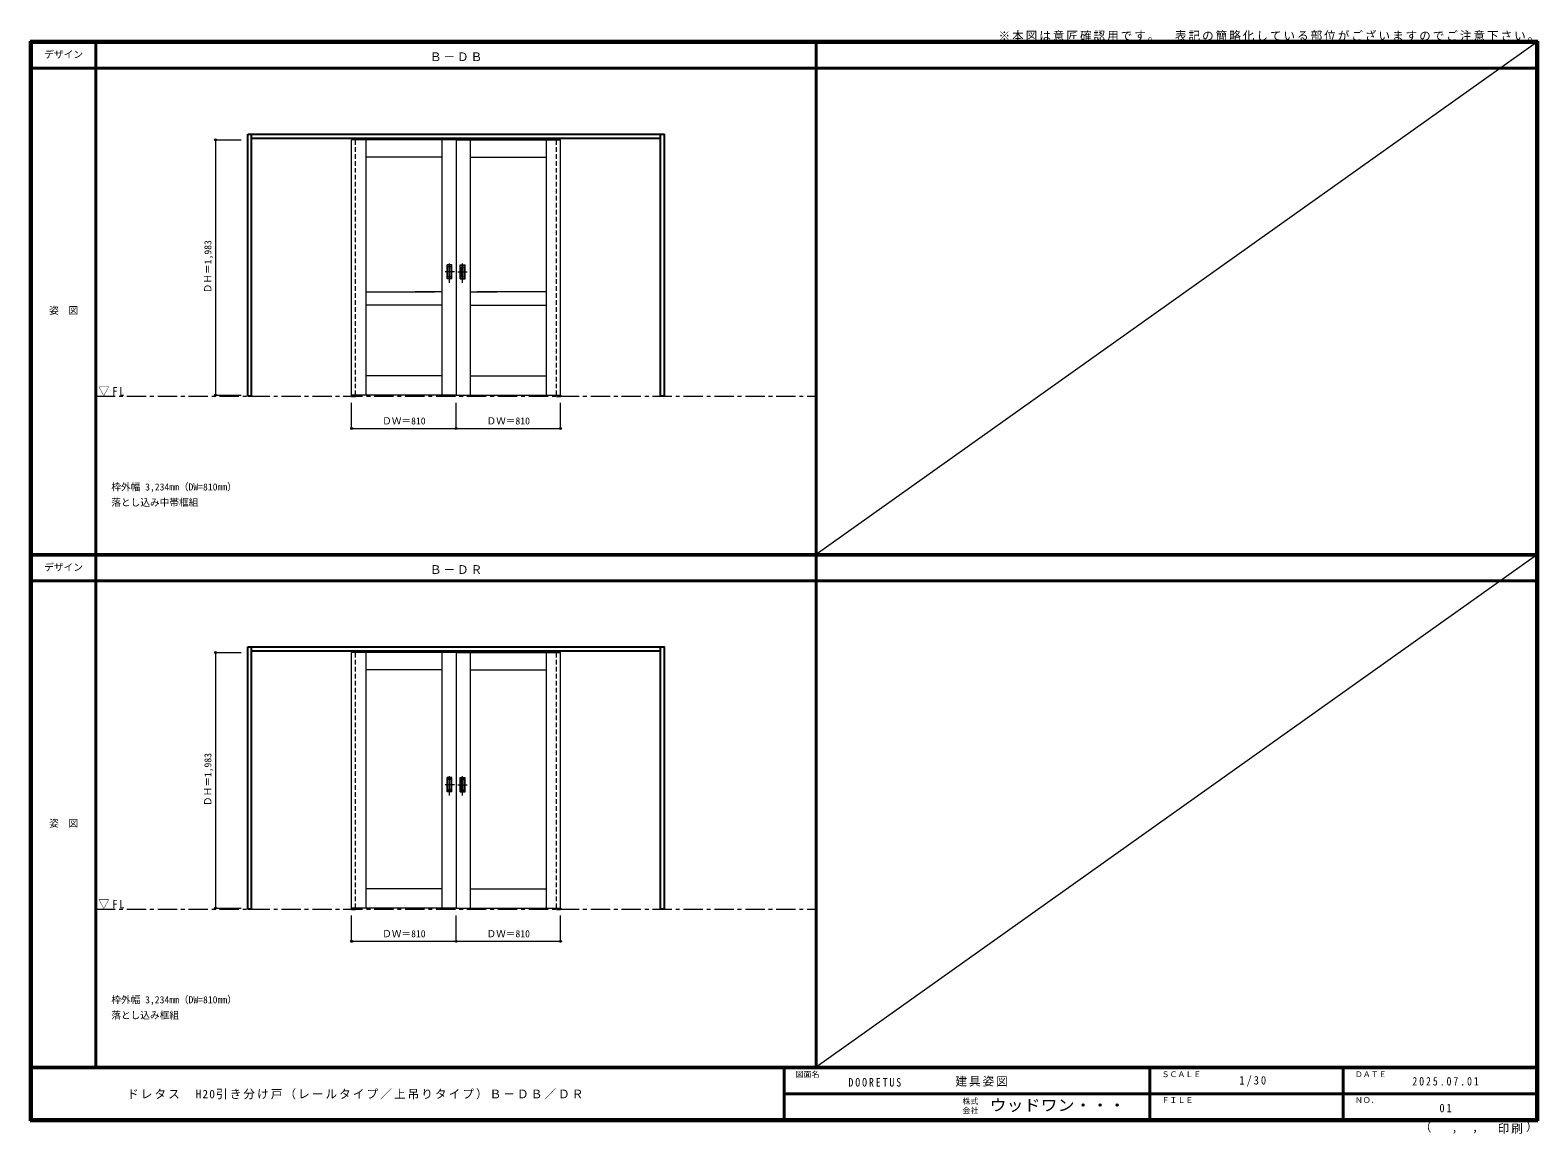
# Model space of a CAD drawing. Units: millimetres, scale not verified. Extents: x -6000 to 5700, y -4307 to 4260.
import ezdxf
from ezdxf.enums import TextEntityAlignment as Align

# ---------------------------------------------------------------- set-up
doc = ezdxf.new("R2010")
doc.units = ezdxf.units.MM
doc.header["$LTSCALE"] = 30
doc.header["$PDMODE"] = 32
doc.header["$PDSIZE"] = 15
doc.linetypes.add('CHAIN1', pattern=[8, 5, -1, 1, -1])
doc.linetypes.add('DASHED1', pattern=[1.8, 1.2, -0.6])
for name, color, linetype, lineweight in [('0-1_通り芯', 7, 'CHAIN1', 18), ('0-2_扉', 7, 'Continuous', 18), ('0-4_枠', 3, 'Continuous', 25), ('0-6_引手', 7, 'Continuous', 18), ('0-B_寸法', 7, 'Continuous', 9), ('F-1_枠', 6, 'Continuous', 40), ('F-A_文字', 7, 'Continuous', 18)]:
    doc.layers.add(name, color=color, linetype=linetype, lineweight=lineweight)
doc.layers.add('0-A_文字', color=7, linetype='Continuous')
doc.styles.add('ＭＳ ゴシック', font='')
doc.styles.get('ＭＳ ゴシック').set_extended_font_data('MS Gothic')

msp = doc.modelspace()

# ---------------------------------------------------------------- linework, layer by layer
at = {"layer": '0-1_通り芯'}
for p, q in [((-5490, 1418), (100, 1418)), ((-5490, -2562.5), (100, -2562.5))]:
    msp.add_line(p, q, dxfattribs=at)
at = {"layer": '0-2_扉', "color": 4, "linetype": 'DASHED1', "lineweight": 9}
for p, q in [((-3505, 1426), (-3505, 3423)), ((-3475, 1426), (-3475, 3423)), ((-2695, 3409.5), (-2695, 3405.5)), ((-2695, 3409.5), (-2695, 3405.5)), ((-1915, 1426), (-1915, 3423)), ((-1885, 1426), (-1885, 3423)), ((-3505, -2554.5), (-3505, -557.5)), ((-3475, -2554.5), (-3475, -557.5)), ((-2695, -571), (-2695, -575)), ((-2695, -571), (-2695, -575)), ((-1915, -2554.5), (-1915, -557.5)), ((-1885, -2554.5), (-1885, -557.5))]:
    msp.add_line(p, q, dxfattribs=at)
at = {"layer": '0-2_扉'}
for p, q in [((-2695, 3409.5), (-3505, 3409.5)), ((-3395, 3409.5), (-3395, 1426.5)), ((-2805, 3409.5), (-2805, 1426.5)), ((-2695, 3409.5), (-2695, 1426.5)), ((-2695, 3409.5), (-1885, 3409.5)), ((-2695, 3409.5), (-2695, 1426.5)), ((-2585, 3409.5), (-2585, 1426.5)), ((-1995, 3409.5), (-1995, 1426.5)), ((-2805, 3274.5), (-3395, 3274.5)), ((-2585, 3274.5), (-1995, 3274.5)), ((-3395, 2229.5), (-2858.5, 2229.5)), ((-2805, 2229.5), (-3012.5, 2229.5)), ((-2585, 2229.5), (-2377.5, 2229.5)), ((-1995, 2229.5), (-2531.5, 2229.5)), ((-2805, 2124.5), (-3395, 2124.5)), ((-2585, 2124.5), (-1995, 2124.5)), ((-2805, 1576.5), (-3395, 1576.5)), ((-2585, 1576.5), (-1995, 1576.5)), ((-2695, -571), (-3505, -571)), ((-3395, -571), (-3395, -2554)), ((-2805, -571), (-2805, -2554)), ((-2695, -571), (-2695, -2554)), ((-2695, -571), (-1885, -571)), ((-2695, -571), (-2695, -2554)), ((-2585, -571), (-2585, -2554)), ((-1995, -571), (-1995, -2554)), ((-2805, -706), (-3395, -706)), ((-2585, -706), (-1995, -706)), ((-2805, -2404), (-3395, -2404)), ((-2585, -2404), (-1995, -2404))]:
    msp.add_line(p, q, dxfattribs=at)
at = {"layer": '0-2_扉', "color": 3, "lineweight": 25}
for p, q in [((-3505, 1426.5), (-3505, 1418)), ((-3505, 1418), (-3475, 1418)), ((-3475, 1426.5), (-3475, 1418)), ((-1915, 1426.5), (-1915, 1418)), ((-1915, 1418), (-1885, 1418)), ((-1885, 1426.5), (-1885, 1418)), ((-3505, -2554), (-3505, -2562.5)), ((-3505, -2562.5), (-3475, -2562.5)), ((-3475, -2554), (-3475, -2562.5)), ((-1915, -2554), (-1915, -2562.5)), ((-1915, -2562.5), (-1885, -2562.5)), ((-1885, -2554), (-1885, -2562.5))]:
    msp.add_line(p, q, dxfattribs=at)
at = {"layer": '0-2_扉'}
for points in [[(-2695, 1426.5), (-3505, 1426.5), (-3505, 3409.5)], [(-2695, 1426.5), (-1885, 1426.5), (-1885, 3409.5)], [(-2695, -2554), (-3505, -2554), (-3505, -571)], [(-2695, -2554), (-1885, -2554), (-1885, -571)]]:
    msp.add_lwpolyline(points, dxfattribs=at)
at = {"layer": '0-4_枠'}
for p, q in [((-4312, 1418), (-4312, 3453)), ((-4312, 3453), (-1078, 3453)), ((-4282, 1418), (-4282, 3453)), ((-4282, 3423), (-1108, 3423)), ((-1108, 1418), (-1108, 3453)), ((-1078, 1418), (-1078, 3453)), ((-4282, 1418), (-4312, 1418)), ((-1078, 1418), (-1108, 1418)), ((-4312, -2562.5), (-4312, -527.5)), ((-4312, -527.5), (-1078, -527.5)), ((-4282, -2562.5), (-4282, -527.5)), ((-4282, -557.5), (-1108, -557.5)), ((-1108, -2562.5), (-1108, -527.5)), ((-1078, -2562.5), (-1078, -527.5)), ((-4282, -2562.5), (-4312, -2562.5)), ((-1078, -2562.5), (-1108, -2562.5))]:
    msp.add_line(p, q, dxfattribs=at)
at = {"layer": '0-6_引手', "linetype": 'CHAIN1'}
for p, q in [((-2746, 2298.77), (-2746, 2469.62)), ((-2644, 2298.77), (-2644, 2469.62)), ((-2707.93, 2384), (-2780.44, 2384)), ((-2682.07, 2384), (-2609.56, 2384)), ((-2746, -1681.73), (-2746, -1510.88)), ((-2644, -1681.73), (-2644, -1510.88)), ((-2707.93, -1596.5), (-2780.44, -1596.5)), ((-2682.07, -1596.5), (-2609.56, -1596.5))]:
    msp.add_line(p, q, dxfattribs=at)
at = {"layer": '0-6_引手'}
for p, q in [((-2727, 2439), (-2765, 2439)), ((-2765, 2329), (-2765, 2439)), ((-2733.5, 2423), (-2758.5, 2423)), ((-2758.5, 2345), (-2758.5, 2423)), ((-2733.5, 2345), (-2758.5, 2345)), ((-2733.5, 2345), (-2733.5, 2423)), ((-2727, 2329), (-2727, 2439)), ((-2663, 2439), (-2625, 2439)), ((-2663, 2329), (-2663, 2439)), ((-2656.5, 2423), (-2631.5, 2423)), ((-2656.5, 2345), (-2656.5, 2423)), ((-2656.5, 2345), (-2631.5, 2345)), ((-2631.5, 2345), (-2631.5, 2423)), ((-2625, 2329), (-2625, 2439)), ((-2727, 2329), (-2765, 2329)), ((-2663, 2329), (-2625, 2329)), ((-2727, -1541.5), (-2765, -1541.5)), ((-2765, -1651.5), (-2765, -1541.5)), ((-2733.5, -1557.5), (-2758.5, -1557.5)), ((-2758.5, -1635.5), (-2758.5, -1557.5)), ((-2733.5, -1635.5), (-2758.5, -1635.5)), ((-2733.5, -1635.5), (-2733.5, -1557.5)), ((-2727, -1651.5), (-2727, -1541.5)), ((-2663, -1541.5), (-2625, -1541.5)), ((-2663, -1651.5), (-2663, -1541.5)), ((-2656.5, -1557.5), (-2631.5, -1557.5)), ((-2656.5, -1635.5), (-2656.5, -1557.5)), ((-2656.5, -1635.5), (-2631.5, -1635.5)), ((-2631.5, -1635.5), (-2631.5, -1557.5)), ((-2625, -1651.5), (-2625, -1541.5)), ((-2727, -1651.5), (-2765, -1651.5)), ((-2663, -1651.5), (-2625, -1651.5))]:
    msp.add_line(p, q, dxfattribs=at)
at = {"layer": '0-6_引手', "linetype": 'DASHED1'}
for p, q in [((-2762, 2333), (-2762, 2435)), ((-2628, 2333), (-2628, 2435)), ((-2730, 2333), (-2762, 2333)), ((-2660, 2333), (-2628, 2333)), ((-2762, -1647.5), (-2762, -1545.5)), ((-2628, -1647.5), (-2628, -1545.5)), ((-2730, -1647.5), (-2762, -1647.5)), ((-2660, -1647.5), (-2628, -1647.5))]:
    msp.add_line(p, q, dxfattribs=at)
for points in [[(-2730, 2333), (-2730, 2435), (-2762, 2435)], [(-2660, 2333), (-2660, 2435), (-2628, 2435)], [(-2730, -1647.5), (-2730, -1545.5), (-2762, -1545.5)], [(-2660, -1647.5), (-2660, -1545.5), (-2628, -1545.5)]]:
    msp.add_lwpolyline(points, dxfattribs=at)
at = {"layer": '0-B_寸法', "color": 4}
for p, q in [((-4562, 3409.5), (-4362, 3409.5)), ((-4562, 3409.5), (-4562, 1426.5)), ((-4562, 1426.5), (-4362, 1426.5)), ((-3505, 1168), (-3505, 1368)), ((-2695, 1168), (-2695, 1368)), ((-1885, 1168), (-1885, 1368)), ((-3505, 1168), (-1885, 1168)), ((-4562, -571), (-4362, -571)), ((-4562, -571), (-4562, -2554)), ((-4562, -2554), (-4362, -2554)), ((-3505, -2812.5), (-3505, -2612.5)), ((-2695, -2812.5), (-2695, -2612.5)), ((-1885, -2812.5), (-1885, -2612.5)), ((-3505, -2812.5), (-1885, -2812.5))]:
    msp.add_line(p, q, dxfattribs=at)
at = {"layer": '0-B_寸法'}
for p in [(-4562, 3409.5), (-4562, 1426.5), (-3505, 1168), (-2695, 1168), (-1885, 1168), (-4562, -571), (-4562, -2554), (-3505, -2812.5), (-2695, -2812.5), (-1885, -2812.5)]:
    msp.add_point(p, dxfattribs=at)
at = {"layer": 'F-1_枠'}
for p, q in [((-6000, 4175), (5700, 4175)), ((-6000, 4175), (-6000, -4205)), ((-6000, 4170), (5700, 4170)), ((-6000, 4165), (5700, 4165)), ((-5995, 4175), (-5995, -4205)), ((-5990, 4175), (-5990, -4205)), ((-5490, 4175), (-5490, -3790)), ((100, -3790), (100, 4175)), ((5690, 4175), (5690, -4205)), ((5695, 4175), (5695, -4205)), ((5700, 4175), (5700, -4205)), ((-6000, 3965), (5700, 3965)), ((-6000, 190.5), (5700, 190.5)), ((-6000, 187.5), (5700, 187.5)), ((-6000, 184.5), (5700, 184.5)), ((-6000, -15.5), (5700, -15.5)), ((5700, -3790), (-6000, -3790)), ((5700, -3795), (-6000, -3795)), ((-150, -3795), (-150, -4195)), ((2690, -3795), (2690, -4195)), ((4190, -3795), (4190, -4195)), ((-150, -3995), (5690, -3995.01)), ((5700, -4195), (-6000, -4195)), ((5700, -4200), (-6000, -4200)), ((5700, -4205), (-6000, -4205))]:
    msp.add_line(p, q, dxfattribs=at)
at = {"layer": 'F-A_文字'}
for p, q in [((5690, 4165), (100, 190.5)), ((5690, 184.5), (100, -3790))]:
    msp.add_line(p, q, dxfattribs=at)

# ---------------------------------------------------------------- texts
at = {"layer": '0-A_文字', "style": 'ＭＳ ゴシック'}
for s, p in [('枠外幅 3,234mm（DW=810mm）', (-5370, 670.5)), ('落とし込み中帯框組', (-5370, 550.5)), ('枠外幅 3,234mm（DW=810mm）', (-5370, -3310)), ('落とし込み框組', (-5370, -3430))]:
    msp.add_text(s, height=54.99, dxfattribs=at).set_placement(p, align=Align.BOTTOM_LEFT)
at = {"layer": '0-A_文字', "char_height": 65.98, "attachment_point": 7, "style": 'ＭＳ ゴシック'}
for s, insert in [('\\T1.17;※本図は意匠確認用です。\u3000表記の簡略化している部位がございますのでご注意下さい。', (1515, 4175)), ('\\T1.17;Ｂ－ＤＢ', (-2897.5, 4020)), ('\\T1.26;\\W0.95;▽FL', (-5471.25, 1418)), ('\\T1.17;Ｂ－ＤＲ', (-2897.5, 39.5)), ('\\T1.26;\\W0.95;▽FL', (-5471.25, -2562.5))]:
    msp.add_mtext(s, dxfattribs=dict(at, insert=insert))
at = {"layer": '0-B_寸法', "style": 'ＭＳ ゴシック'}
for p in [(-4577, 2217.75), (-4577, -1762.75)]:
    msp.add_text('ＤＨ＝1,983', height=54.99, rotation=90, dxfattribs=at).set_placement(p, align=Align.BOTTOM_LEFT)
for p in [(-3268.75, 1183), (-2458.75, 1183), (-3268.75, -2797.5), (-2458.75, -2797.5)]:
    msp.add_text('ＤＷ＝810', height=54.99, dxfattribs=at).set_placement(p, align=Align.BOTTOM_LEFT)
at = {"layer": 'F-A_文字', "style": 'ＭＳ ゴシック'}
for s, height, p in [('デザイン', 54.99, (-5890, 4027.5)), ('姿\u3000図', 54.99, (-5852.5, 2040.25)), ('デザイン', 54.99, (-5890, 47)), ('姿\u3000図', 54.99, (-5852.5, -1940.25)), ('図面名', 43.99, (-60, -3880)), ('ＳＣＡＬＥ', 43.99, (2780, -3880)), ('ＤＡＴＥ', 43.99, (4280, -3880)), ('株式', 43.99, (1235, -4089)), ('ＦＩＬＥ', 43.99, (2780, -4080)), ('ＮＯ．', 43.99, (4280, -4080)), ('会社', 43.99, (1235, -4161)), ('（', 65.98, (4784.03, -4308.31)), ('）', 65.98, (5608.4, -4304.13)), (',', 65.98, (5031.28, -4308.31)), (',', 65.98, (5190.2, -4305.53))]:
    msp.add_text(s, height=height, dxfattribs=at).set_placement(p, align=Align.BOTTOM_LEFT)
at = {"layer": 'F-A_文字', "style": 'ＭＳ ゴシック', "width": 1.1}
msp.add_text('ウッドワン・・・', height=87.98, dxfattribs=at).set_placement((1445, -4155), align=Align.BOTTOM_LEFT)
at = {"layer": 'F-A_文字', "char_height": 65.98, "attachment_point": 7, "style": 'ＭＳ ゴシック'}
for s, insert in [('\\T1.17;建具姿図', (1180.42, -3940)), ('\\T1.38;\\W0.9;1/30', (3383.75, -3940)), ('\\T1.18;ドレタス\u3000H20引き分け戸（レールタイプ／上吊りタイプ）Ｂ－ＤＢ／ＤＲ', (-5247.55, -4040)), ('\\T1.39;\\W0.85;DOORETUS', (350, -3940.79)), ('\\T1.39;\\W0.85;2025.07.01', (4726.25, -3932.5)), ('\\T1.36;\\W0.9;01', (4936.25, -4140)), ('\\T1.17;印刷', (5388.15, -4306.92))]:
    msp.add_mtext(s, dxfattribs=dict(at, insert=insert))

doc.saveas('drawing.dxf')
